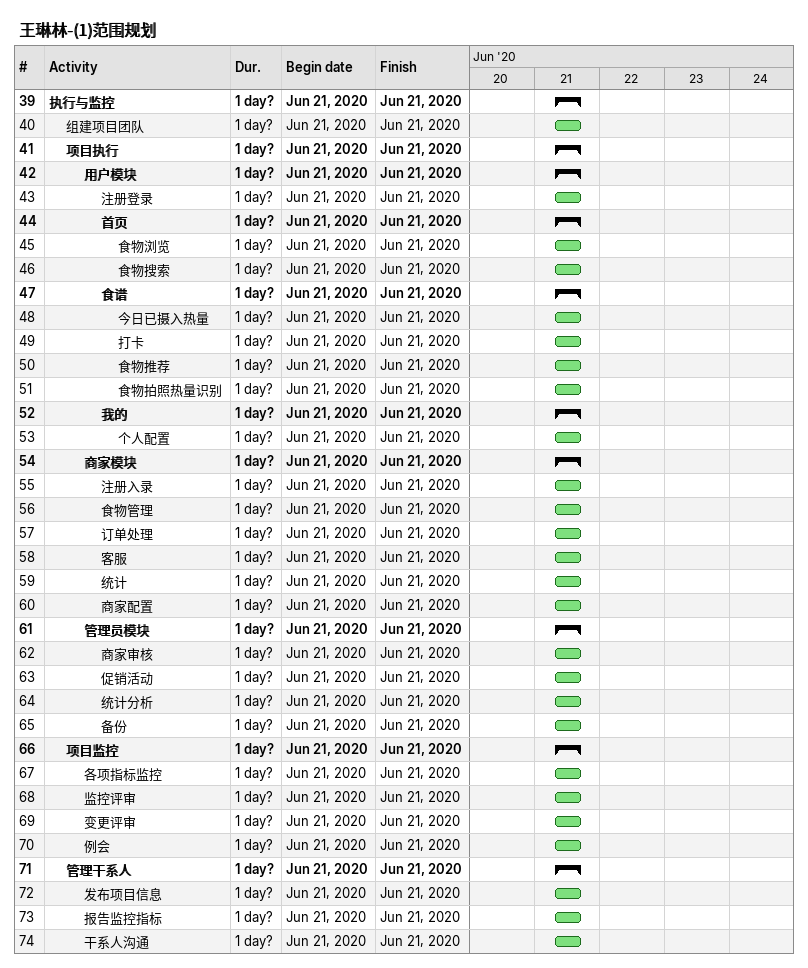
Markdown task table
王琳林-(1)范围规划

| ID | Level | Task | Duration | Start | Finish |
|---|---|---|---|---|---|
| 39 | 1 | **执行与监控** | 1d? | 2020-06-21 | 2020-06-21 |
| 40 | 2 | 组建项目团队 | 1d? | 2020-06-21 | 2020-06-21 |
| 41 | 2 | **项目执行** | 1d? | 2020-06-21 | 2020-06-21 |
| 42 | 3 | **用户模块** | 1d? | 2020-06-21 | 2020-06-21 |
| 43 | 4 | 注册登录 | 1d? | 2020-06-21 | 2020-06-21 |
| 44 | 4 | **首页** | 1d? | 2020-06-21 | 2020-06-21 |
| 45 | 5 | 食物浏览 | 1d? | 2020-06-21 | 2020-06-21 |
| 46 | 5 | 食物搜索 | 1d? | 2020-06-21 | 2020-06-21 |
| 47 | 4 | **食谱** | 1d? | 2020-06-21 | 2020-06-21 |
| 48 | 5 | 今日已摄入热量 | 1d? | 2020-06-21 | 2020-06-21 |
| 49 | 5 | 打卡 | 1d? | 2020-06-21 | 2020-06-21 |
| 50 | 5 | 食物推荐 | 1d? | 2020-06-21 | 2020-06-21 |
| 51 | 5 | 食物拍照热量识别 | 1d? | 2020-06-21 | 2020-06-21 |
| 52 | 4 | **我的** | 1d? | 2020-06-21 | 2020-06-21 |
| 53 | 5 | 个人配置 | 1d? | 2020-06-21 | 2020-06-21 |
| 54 | 3 | **商家模块** | 1d? | 2020-06-21 | 2020-06-21 |
| 55 | 4 | 注册入录 | 1d? | 2020-06-21 | 2020-06-21 |
| 56 | 4 | 食物管理 | 1d? | 2020-06-21 | 2020-06-21 |
| 57 | 4 | 订单处理 | 1d? | 2020-06-21 | 2020-06-21 |
| 58 | 4 | 客服 | 1d? | 2020-06-21 | 2020-06-21 |
| 59 | 4 | 统计 | 1d? | 2020-06-21 | 2020-06-21 |
| 60 | 4 | 商家配置 | 1d? | 2020-06-21 | 2020-06-21 |
| 61 | 3 | **管理员模块** | 1d? | 2020-06-21 | 2020-06-21 |
| 62 | 4 | 商家审核 | 1d? | 2020-06-21 | 2020-06-21 |
| 63 | 4 | 促销活动 | 1d? | 2020-06-21 | 2020-06-21 |
| 64 | 4 | 统计分析 | 1d? | 2020-06-21 | 2020-06-21 |
| 65 | 4 | 备份 | 1d? | 2020-06-21 | 2020-06-21 |
| 66 | 2 | **项目监控** | 1d? | 2020-06-21 | 2020-06-21 |
| 67 | 3 | 各项指标监控 | 1d? | 2020-06-21 | 2020-06-21 |
| 68 | 3 | 监控评审 | 1d? | 2020-06-21 | 2020-06-21 |
| 69 | 3 | 变更评审 | 1d? | 2020-06-21 | 2020-06-21 |
| 70 | 3 | 例会 | 1d? | 2020-06-21 | 2020-06-21 |
| 71 | 2 | **管理干系人** | 1d? | 2020-06-21 | 2020-06-21 |
| 72 | 3 | 发布项目信息 | 1d? | 2020-06-21 | 2020-06-21 |
| 73 | 3 | 报告监控指标 | 1d? | 2020-06-21 | 2020-06-21 |
| 74 | 3 | 干系人沟通 | 1d? | 2020-06-21 | 2020-06-21 |
